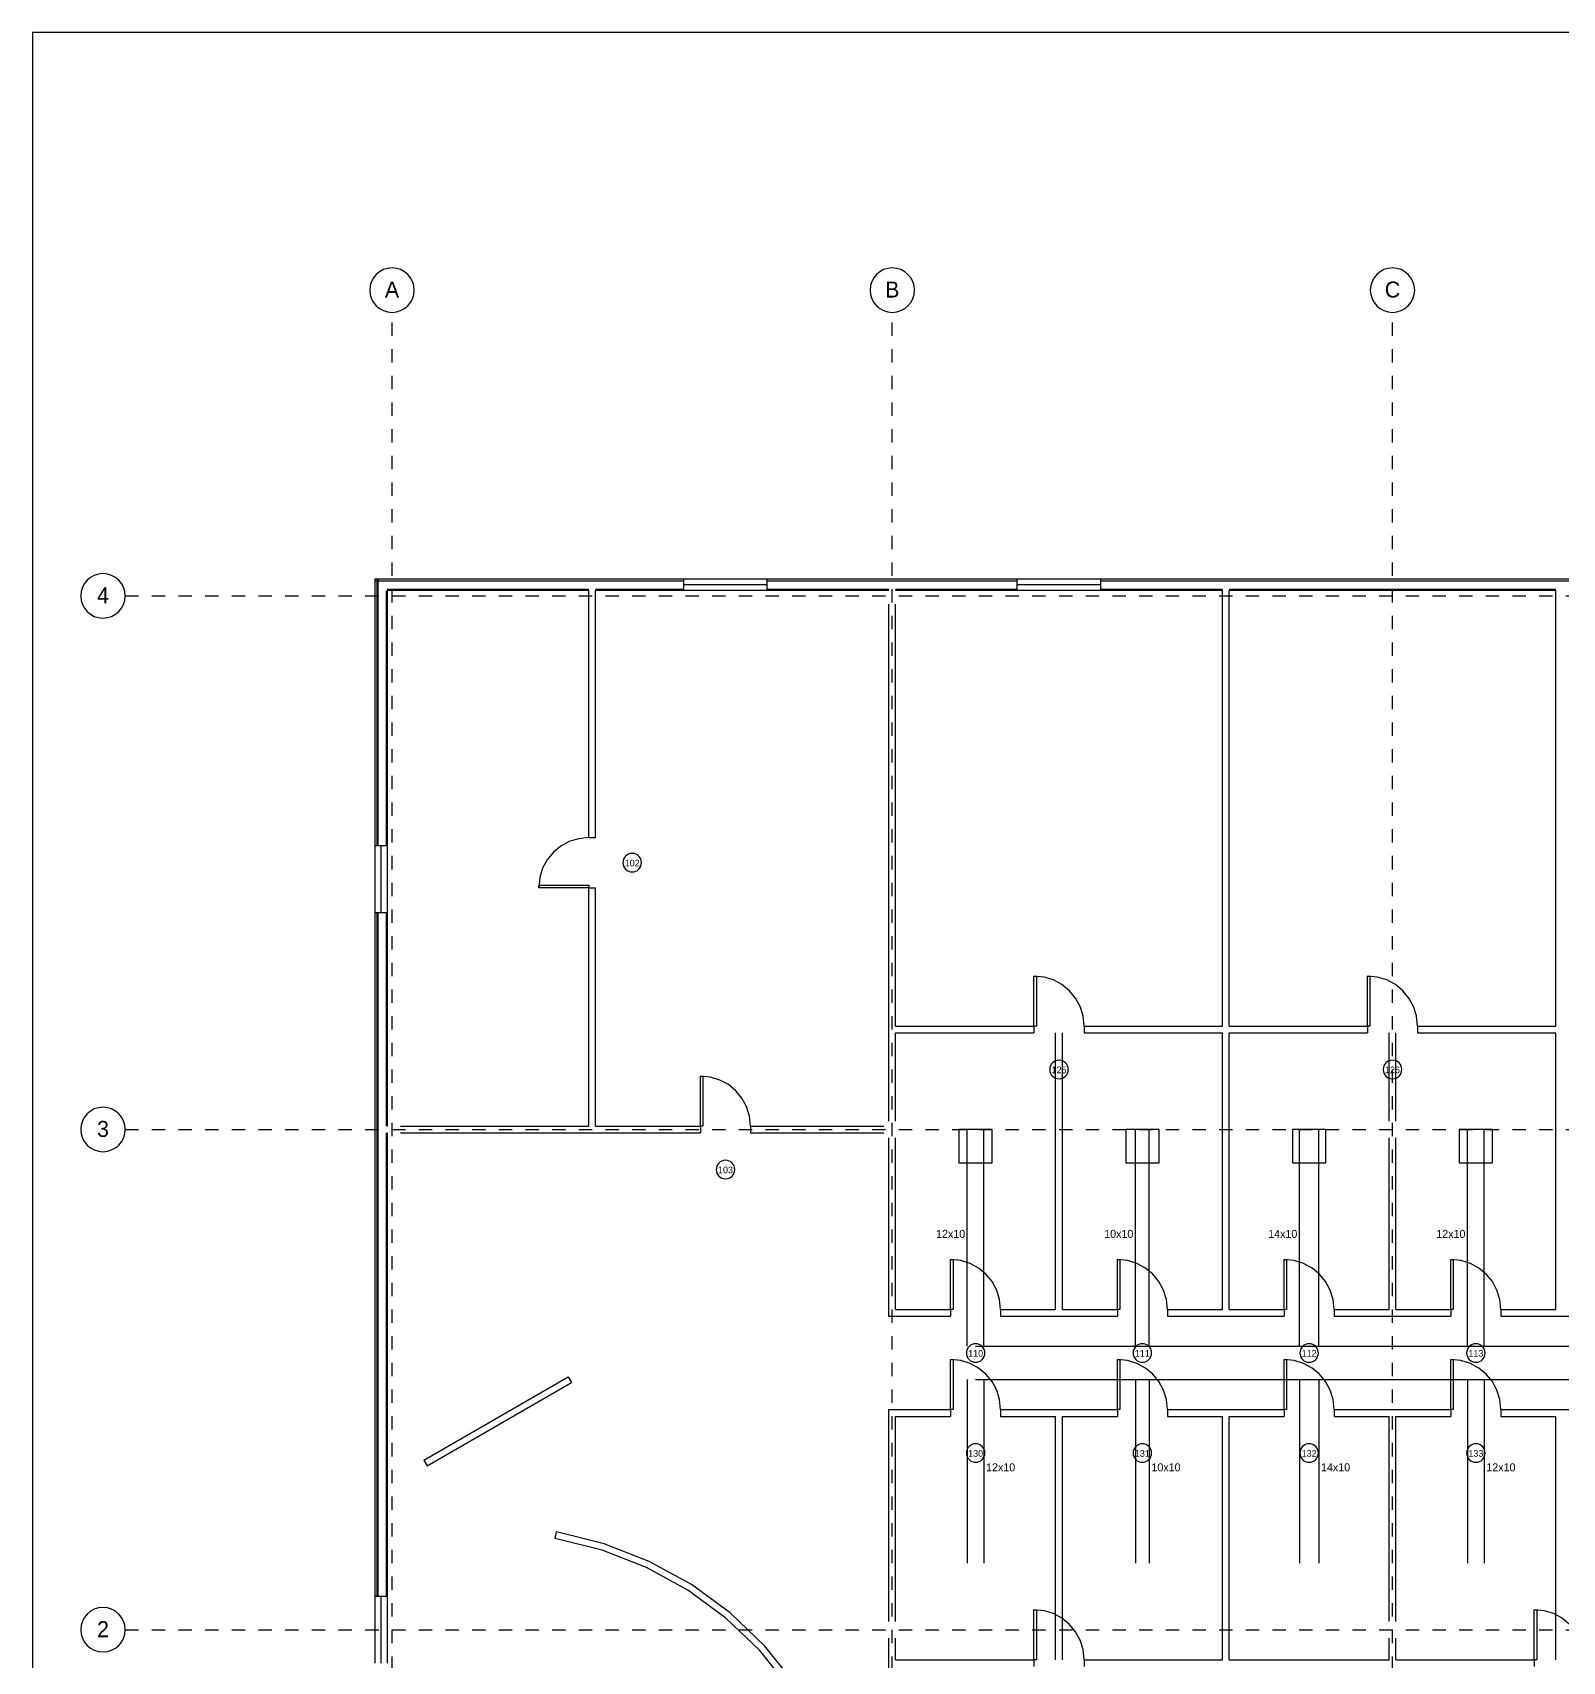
# Model space of a CAD drawing. Header units: inches. Extents: x 0.5 to 35.5, y 0.5 to 23.5.
# Drawn here: x 0.5 to 11.97, y 11.29 to 23.5 of the extents above; entities that cross this region are included whole.
import ezdxf
from ezdxf.enums import TextEntityAlignment as Align

# ---------------------------------------------------------------- set-up
doc = ezdxf.new("R2010")
doc.units = ezdxf.units.IN
doc.linetypes.add('DASHED', pattern=[0.125, 0.0833, -0.0417])
for name, color, linetype in [('A-ANNO-SYMB', 5, 'CONTINUOUS'), ('A-DOOR', 4, 'CONTINUOUS'), ('A-GLAZ', 3, 'CONTINUOUS'), ('A-WALL', 2, 'CONTINUOUS'), ('G-ANNO-TTLB', 4, 'CONTINUOUS'), ('M-ANNO', 1, 'CONTINUOUS'), ('M-DIFF', 2, 'CONTINUOUS'), ('M-DUCT', 7, 'CONTINUOUS'), ('S-GRID', 1, 'CONTINUOUS')]:
    doc.layers.add(name, color=color, linetype=linetype)

msp = doc.modelspace()

# ---------------------------------------------------------------- linework, layer by layer
at = {"layer": 'A-ANNO-SYMB'}
for p, q in [((4.9678, 17.34176), (4.95601, 17.33536)), ((4.98084, 17.34581), (4.9678, 17.34176)), ((4.99484, 17.34722), (4.98084, 17.34581)), ((5.00883, 17.34581), (4.99484, 17.34722)), ((5.02187, 17.34176), (5.00883, 17.34581)), ((5.03366, 17.33536), (5.02187, 17.34176)), ((4.9268, 17.29177), (4.92539, 17.27778)), ((4.92539, 17.27778), (4.9268, 17.26378)), ((4.93085, 17.30481), (4.9268, 17.29177)), ((4.9268, 17.26378), (4.93085, 17.25075)), ((4.93725, 17.3166), (4.93085, 17.30481)), ((4.93085, 17.25075), (4.93725, 17.23895)), ((4.94573, 17.32688), (4.93725, 17.3166)), ((4.93725, 17.23895), (4.94573, 17.22867)), ((4.95601, 17.33536), (4.94573, 17.32688)), ((4.94573, 17.22867), (4.95601, 17.22019)), ((4.95601, 17.22019), (4.9678, 17.21379)), ((5.02187, 17.21379), (5.03366, 17.22019)), ((5.04394, 17.32688), (5.03366, 17.33536)), ((5.03366, 17.22019), (5.04394, 17.22867)), ((5.05242, 17.3166), (5.04394, 17.32688)), ((5.04394, 17.22867), (5.05242, 17.23895)), ((5.05882, 17.30481), (5.05242, 17.3166)), ((5.05242, 17.23895), (5.05882, 17.25075)), ((5.06287, 17.29177), (5.05882, 17.30481)), ((5.05882, 17.25075), (5.06287, 17.26378)), ((5.06428, 17.27778), (5.06287, 17.29177)), ((5.06287, 17.26378), (5.06428, 17.27778)), ((4.9678, 17.21379), (4.98084, 17.20974)), ((4.98084, 17.20974), (4.99484, 17.20833)), ((4.99484, 17.20833), (5.00883, 17.20974)), ((5.00883, 17.20974), (5.02187, 17.21379)), ((8.13046, 15.75442), (8.12641, 15.74138)), ((8.13686, 15.76621), (8.13046, 15.75442)), ((8.14534, 15.77649), (8.13686, 15.76621)), ((8.15562, 15.78497), (8.14534, 15.77649)), ((8.16741, 15.79137), (8.15562, 15.78497)), ((8.18045, 15.79542), (8.16741, 15.79137)), ((8.19444, 15.79683), (8.18045, 15.79542)), ((8.20844, 15.79542), (8.19444, 15.79683)), ((8.22148, 15.79137), (8.20844, 15.79542)), ((8.23327, 15.78497), (8.22148, 15.79137)), ((8.24355, 15.77649), (8.23327, 15.78497)), ((8.25203, 15.76621), (8.24355, 15.77649)), ((8.25843, 15.75442), (8.25203, 15.76621)), ((8.26248, 15.74138), (8.25843, 15.75442)), ((10.63046, 15.75442), (10.62641, 15.74138)), ((10.63686, 15.76621), (10.63046, 15.75442)), ((10.64534, 15.77649), (10.63686, 15.76621)), ((10.65562, 15.78497), (10.64534, 15.77649)), ((10.66741, 15.79137), (10.65562, 15.78497)), ((10.68045, 15.79542), (10.66741, 15.79137)), ((10.69444, 15.79683), (10.68045, 15.79542)), ((10.70844, 15.79542), (10.69444, 15.79683)), ((10.72148, 15.79137), (10.70844, 15.79542)), ((10.73327, 15.78497), (10.72148, 15.79137)), ((10.74355, 15.77649), (10.73327, 15.78497)), ((10.75203, 15.76621), (10.74355, 15.77649)), ((10.75843, 15.75442), (10.75203, 15.76621)), ((10.76248, 15.74138), (10.75843, 15.75442)), ((8.12641, 15.74138), (8.125, 15.72739)), ((8.125, 15.72739), (8.12641, 15.71339)), ((8.12641, 15.71339), (8.13046, 15.70036)), ((8.13046, 15.70036), (8.13686, 15.68856)), ((8.13686, 15.68856), (8.14534, 15.67828)), ((8.14534, 15.67828), (8.15562, 15.6698)), ((8.15562, 15.6698), (8.16741, 15.6634)), ((8.16741, 15.6634), (8.18045, 15.65935)), ((8.18045, 15.65935), (8.19444, 15.65794)), ((8.19444, 15.65794), (8.20844, 15.65935)), ((8.20844, 15.65935), (8.22148, 15.6634)), ((8.22148, 15.6634), (8.23327, 15.6698)), ((8.23327, 15.6698), (8.24355, 15.67828)), ((8.24355, 15.67828), (8.25203, 15.68856)), ((8.25203, 15.68856), (8.25843, 15.70036)), ((8.25843, 15.70036), (8.26248, 15.71339)), ((8.26389, 15.72739), (8.26248, 15.74138)), ((8.26248, 15.71339), (8.26389, 15.72739)), ((10.62641, 15.74138), (10.625, 15.72739)), ((10.625, 15.72739), (10.62641, 15.71339)), ((10.62641, 15.71339), (10.63046, 15.70036)), ((10.63046, 15.70036), (10.63686, 15.68856)), ((10.63686, 15.68856), (10.64534, 15.67828)), ((10.64534, 15.67828), (10.65562, 15.6698)), ((10.65562, 15.6698), (10.66741, 15.6634)), ((10.66741, 15.6634), (10.68045, 15.65935)), ((10.68045, 15.65935), (10.69444, 15.65794)), ((10.69444, 15.65794), (10.70844, 15.65935)), ((10.70844, 15.65935), (10.72148, 15.6634)), ((10.72148, 15.6634), (10.73327, 15.6698)), ((10.73327, 15.6698), (10.74355, 15.67828)), ((10.74355, 15.67828), (10.75203, 15.68856)), ((10.75203, 15.68856), (10.75843, 15.70036)), ((10.75843, 15.70036), (10.76248, 15.71339)), ((10.76389, 15.72739), (10.76248, 15.74138)), ((10.76248, 15.71339), (10.76389, 15.72739)), ((5.64534, 15.02649), (5.63686, 15.01621)), ((5.65562, 15.03497), (5.64534, 15.02649)), ((5.66741, 15.04137), (5.65562, 15.03497)), ((5.68045, 15.04542), (5.66741, 15.04137)), ((5.69444, 15.04683), (5.68045, 15.04542)), ((5.70844, 15.04542), (5.69444, 15.04683)), ((5.72148, 15.04137), (5.70844, 15.04542)), ((5.73327, 15.03497), (5.72148, 15.04137)), ((5.74355, 15.02649), (5.73327, 15.03497)), ((5.75203, 15.01621), (5.74355, 15.02649)), ((5.62641, 14.99138), (5.625, 14.97739)), ((5.625, 14.97739), (5.62641, 14.96339)), ((5.63046, 15.00442), (5.62641, 14.99138)), ((5.62641, 14.96339), (5.63046, 14.95036)), ((5.63686, 15.01621), (5.63046, 15.00442)), ((5.63046, 14.95036), (5.63686, 14.93856)), ((5.63686, 14.93856), (5.64534, 14.92828)), ((5.64534, 14.92828), (5.65562, 14.9198)), ((5.65562, 14.9198), (5.66741, 14.9134)), ((5.66741, 14.9134), (5.68045, 14.90935)), ((5.68045, 14.90935), (5.69444, 14.90794)), ((5.69444, 14.90794), (5.70844, 14.90935)), ((5.70844, 14.90935), (5.72148, 14.9134)), ((5.72148, 14.9134), (5.73327, 14.9198)), ((5.73327, 14.9198), (5.74355, 14.92828)), ((5.74355, 14.92828), (5.75203, 14.93856)), ((5.75843, 15.00442), (5.75203, 15.01621)), ((5.75203, 14.93856), (5.75843, 14.95036)), ((5.76248, 14.99138), (5.75843, 15.00442)), ((5.75843, 14.95036), (5.76248, 14.96339)), ((5.76389, 14.97739), (5.76248, 14.99138)), ((5.76248, 14.96339), (5.76389, 14.97739)), ((7.50141, 13.61638), (7.5, 13.60239)), ((7.5, 13.60239), (7.50141, 13.58839)), ((7.50546, 13.62942), (7.50141, 13.61638)), ((7.50141, 13.58839), (7.50546, 13.57536)), ((7.51186, 13.64121), (7.50546, 13.62942)), ((7.50546, 13.57536), (7.51186, 13.56356)), ((7.52034, 13.65149), (7.51186, 13.64121)), ((7.51186, 13.56356), (7.52034, 13.55328)), ((7.53062, 13.65997), (7.52034, 13.65149)), ((7.52034, 13.55328), (7.53062, 13.5448)), ((7.54241, 13.66637), (7.53062, 13.65997)), ((7.55545, 13.67042), (7.54241, 13.66637)), ((7.56944, 13.67183), (7.55545, 13.67042)), ((7.58344, 13.67042), (7.56944, 13.67183)), ((7.59648, 13.66637), (7.58344, 13.67042)), ((7.60827, 13.65997), (7.59648, 13.66637)), ((7.61855, 13.65149), (7.60827, 13.65997)), ((7.60827, 13.5448), (7.61855, 13.55328)), ((7.62703, 13.64121), (7.61855, 13.65149)), ((7.61855, 13.55328), (7.62703, 13.56356)), ((7.63343, 13.62942), (7.62703, 13.64121)), ((7.62703, 13.56356), (7.63343, 13.57536)), ((7.63748, 13.61638), (7.63343, 13.62942)), ((7.63343, 13.57536), (7.63748, 13.58839)), ((7.63889, 13.60239), (7.63748, 13.61638)), ((7.63748, 13.58839), (7.63889, 13.60239)), ((8.75141, 13.61638), (8.75, 13.60239)), ((8.75, 13.60239), (8.75141, 13.58839)), ((8.75546, 13.62942), (8.75141, 13.61638)), ((8.75141, 13.58839), (8.75546, 13.57536)), ((8.76186, 13.64121), (8.75546, 13.62942)), ((8.75546, 13.57536), (8.76186, 13.56356)), ((8.77034, 13.65149), (8.76186, 13.64121)), ((8.76186, 13.56356), (8.77034, 13.55328)), ((8.78062, 13.65997), (8.77034, 13.65149)), ((8.77034, 13.55328), (8.78062, 13.5448)), ((8.79241, 13.66637), (8.78062, 13.65997)), ((8.80545, 13.67042), (8.79241, 13.66637)), ((8.81944, 13.67183), (8.80545, 13.67042)), ((8.83344, 13.67042), (8.81944, 13.67183)), ((8.84648, 13.66637), (8.83344, 13.67042)), ((8.85827, 13.65997), (8.84648, 13.66637)), ((8.86855, 13.65149), (8.85827, 13.65997)), ((8.85827, 13.5448), (8.86855, 13.55328)), ((8.87703, 13.64121), (8.86855, 13.65149)), ((8.86855, 13.55328), (8.87703, 13.56356)), ((8.88343, 13.62942), (8.87703, 13.64121)), ((8.87703, 13.56356), (8.88343, 13.57536)), ((8.88748, 13.61638), (8.88343, 13.62942)), ((8.88343, 13.57536), (8.88748, 13.58839)), ((8.88889, 13.60239), (8.88748, 13.61638)), ((8.88748, 13.58839), (8.88889, 13.60239)), ((10.00141, 13.61638), (10, 13.60239)), ((10, 13.60239), (10.00141, 13.58839)), ((10.00546, 13.62942), (10.00141, 13.61638)), ((10.00141, 13.58839), (10.00546, 13.57536)), ((10.01186, 13.64121), (10.00546, 13.62942)), ((10.00546, 13.57536), (10.01186, 13.56356)), ((10.02034, 13.65149), (10.01186, 13.64121)), ((10.01186, 13.56356), (10.02034, 13.55328)), ((10.03062, 13.65997), (10.02034, 13.65149)), ((10.02034, 13.55328), (10.03062, 13.5448)), ((10.04241, 13.66637), (10.03062, 13.65997)), ((10.05545, 13.67042), (10.04241, 13.66637)), ((10.06944, 13.67183), (10.05545, 13.67042)), ((10.08344, 13.67042), (10.06944, 13.67183)), ((10.09648, 13.66637), (10.08344, 13.67042)), ((10.10827, 13.65997), (10.09648, 13.66637)), ((10.11855, 13.65149), (10.10827, 13.65997)), ((10.10827, 13.5448), (10.11855, 13.55328)), ((10.12703, 13.64121), (10.11855, 13.65149)), ((10.11855, 13.55328), (10.12703, 13.56356)), ((10.13343, 13.62942), (10.12703, 13.64121)), ((10.12703, 13.56356), (10.13343, 13.57536)), ((10.13748, 13.61638), (10.13343, 13.62942)), ((10.13343, 13.57536), (10.13748, 13.58839)), ((10.13889, 13.60239), (10.13748, 13.61638)), ((10.13748, 13.58839), (10.13889, 13.60239)), ((11.25141, 13.61638), (11.25, 13.60239)), ((11.25, 13.60239), (11.25141, 13.58839)), ((11.25546, 13.62942), (11.25141, 13.61638)), ((11.25141, 13.58839), (11.25546, 13.57536)), ((11.26186, 13.64121), (11.25546, 13.62942)), ((11.25546, 13.57536), (11.26186, 13.56356)), ((11.27034, 13.65149), (11.26186, 13.64121)), ((11.26186, 13.56356), (11.27034, 13.55328)), ((11.28062, 13.65997), (11.27034, 13.65149)), ((11.27034, 13.55328), (11.28062, 13.5448)), ((11.29241, 13.66637), (11.28062, 13.65997)), ((11.30545, 13.67042), (11.29241, 13.66637)), ((11.31944, 13.67183), (11.30545, 13.67042)), ((11.33344, 13.67042), (11.31944, 13.67183)), ((11.34648, 13.66637), (11.33344, 13.67042)), ((11.35827, 13.65997), (11.34648, 13.66637)), ((11.36855, 13.65149), (11.35827, 13.65997)), ((11.35827, 13.5448), (11.36855, 13.55328)), ((11.37703, 13.64121), (11.36855, 13.65149)), ((11.36855, 13.55328), (11.37703, 13.56356)), ((11.38343, 13.62942), (11.37703, 13.64121)), ((11.37703, 13.56356), (11.38343, 13.57536)), ((11.38748, 13.61638), (11.38343, 13.62942)), ((11.38343, 13.57536), (11.38748, 13.58839)), ((11.38889, 13.60239), (11.38748, 13.61638)), ((11.38748, 13.58839), (11.38889, 13.60239)), ((7.53062, 13.5448), (7.54241, 13.5384)), ((7.54241, 13.5384), (7.55545, 13.53435)), ((7.55545, 13.53435), (7.56944, 13.53294)), ((7.56944, 13.53294), (7.58344, 13.53435)), ((7.58344, 13.53435), (7.59648, 13.5384)), ((7.59648, 13.5384), (7.60827, 13.5448)), ((8.78062, 13.5448), (8.79241, 13.5384)), ((8.79241, 13.5384), (8.80545, 13.53435)), ((8.80545, 13.53435), (8.81944, 13.53294)), ((8.81944, 13.53294), (8.83344, 13.53435)), ((8.83344, 13.53435), (8.84648, 13.5384)), ((8.84648, 13.5384), (8.85827, 13.5448)), ((10.03062, 13.5448), (10.04241, 13.5384)), ((10.04241, 13.5384), (10.05545, 13.53435)), ((10.05545, 13.53435), (10.06944, 13.53294)), ((10.06944, 13.53294), (10.08344, 13.53435)), ((10.08344, 13.53435), (10.09648, 13.5384)), ((10.09648, 13.5384), (10.10827, 13.5448)), ((11.28062, 13.5448), (11.29241, 13.5384)), ((11.29241, 13.5384), (11.30545, 13.53435)), ((11.30545, 13.53435), (11.31944, 13.53294)), ((11.31944, 13.53294), (11.33344, 13.53435)), ((11.33344, 13.53435), (11.34648, 13.5384)), ((11.34648, 13.5384), (11.35827, 13.5448)), ((7.50141, 12.86638), (7.5, 12.85239)), ((7.5, 12.85239), (7.50141, 12.83839)), ((7.50546, 12.87942), (7.50141, 12.86638)), ((7.50141, 12.83839), (7.50546, 12.82536)), ((7.51186, 12.89121), (7.50546, 12.87942)), ((7.50546, 12.82536), (7.51186, 12.81356)), ((7.52034, 12.90149), (7.51186, 12.89121)), ((7.53062, 12.90997), (7.52034, 12.90149)), ((7.54241, 12.91637), (7.53062, 12.90997)), ((7.55545, 12.92042), (7.54241, 12.91637)), ((7.56944, 12.92183), (7.55545, 12.92042)), ((7.58344, 12.92042), (7.56944, 12.92183)), ((7.59648, 12.91637), (7.58344, 12.92042)), ((7.60827, 12.90997), (7.59648, 12.91637)), ((7.61855, 12.90149), (7.60827, 12.90997)), ((7.62703, 12.89121), (7.61855, 12.90149)), ((7.63343, 12.87942), (7.62703, 12.89121)), ((7.62703, 12.81356), (7.63343, 12.82536)), ((7.63748, 12.86638), (7.63343, 12.87942)), ((7.63343, 12.82536), (7.63748, 12.83839)), ((7.63889, 12.85239), (7.63748, 12.86638)), ((7.63748, 12.83839), (7.63889, 12.85239)), ((8.75141, 12.86638), (8.75, 12.85239)), ((8.75, 12.85239), (8.75141, 12.83839)), ((8.75546, 12.87942), (8.75141, 12.86638)), ((8.75141, 12.83839), (8.75546, 12.82536)), ((8.76186, 12.89121), (8.75546, 12.87942)), ((8.75546, 12.82536), (8.76186, 12.81356)), ((8.77034, 12.90149), (8.76186, 12.89121)), ((8.78062, 12.90997), (8.77034, 12.90149)), ((8.79241, 12.91637), (8.78062, 12.90997)), ((8.80545, 12.92042), (8.79241, 12.91637)), ((8.81944, 12.92183), (8.80545, 12.92042)), ((8.83344, 12.92042), (8.81944, 12.92183)), ((8.84648, 12.91637), (8.83344, 12.92042)), ((8.85827, 12.90997), (8.84648, 12.91637)), ((8.86855, 12.90149), (8.85827, 12.90997)), ((8.87703, 12.89121), (8.86855, 12.90149)), ((8.88343, 12.87942), (8.87703, 12.89121)), ((8.87703, 12.81356), (8.88343, 12.82536)), ((8.88748, 12.86638), (8.88343, 12.87942)), ((8.88343, 12.82536), (8.88748, 12.83839)), ((8.88889, 12.85239), (8.88748, 12.86638)), ((8.88748, 12.83839), (8.88889, 12.85239)), ((10.00141, 12.86638), (10, 12.85239)), ((10, 12.85239), (10.00141, 12.83839)), ((10.00546, 12.87942), (10.00141, 12.86638)), ((10.00141, 12.83839), (10.00546, 12.82536)), ((10.01186, 12.89121), (10.00546, 12.87942)), ((10.00546, 12.82536), (10.01186, 12.81356)), ((10.02034, 12.90149), (10.01186, 12.89121)), ((10.03062, 12.90997), (10.02034, 12.90149)), ((10.04241, 12.91637), (10.03062, 12.90997)), ((10.05545, 12.92042), (10.04241, 12.91637)), ((10.06944, 12.92183), (10.05545, 12.92042)), ((10.08344, 12.92042), (10.06944, 12.92183)), ((10.09648, 12.91637), (10.08344, 12.92042)), ((10.10827, 12.90997), (10.09648, 12.91637)), ((10.11855, 12.90149), (10.10827, 12.90997)), ((10.12703, 12.89121), (10.11855, 12.90149)), ((10.13343, 12.87942), (10.12703, 12.89121)), ((10.12703, 12.81356), (10.13343, 12.82536)), ((10.13748, 12.86638), (10.13343, 12.87942)), ((10.13343, 12.82536), (10.13748, 12.83839)), ((10.13889, 12.85239), (10.13748, 12.86638)), ((10.13748, 12.83839), (10.13889, 12.85239)), ((11.25141, 12.86638), (11.25, 12.85239)), ((11.25, 12.85239), (11.25141, 12.83839)), ((11.25546, 12.87942), (11.25141, 12.86638)), ((11.25141, 12.83839), (11.25546, 12.82536)), ((11.26186, 12.89121), (11.25546, 12.87942)), ((11.25546, 12.82536), (11.26186, 12.81356)), ((11.27034, 12.90149), (11.26186, 12.89121)), ((11.28062, 12.90997), (11.27034, 12.90149)), ((11.29241, 12.91637), (11.28062, 12.90997)), ((11.30545, 12.92042), (11.29241, 12.91637)), ((11.31944, 12.92183), (11.30545, 12.92042)), ((11.33344, 12.92042), (11.31944, 12.92183)), ((11.34648, 12.91637), (11.33344, 12.92042)), ((11.35827, 12.90997), (11.34648, 12.91637)), ((11.36855, 12.90149), (11.35827, 12.90997)), ((11.37703, 12.89121), (11.36855, 12.90149)), ((11.38343, 12.87942), (11.37703, 12.89121)), ((11.37703, 12.81356), (11.38343, 12.82536)), ((11.38748, 12.86638), (11.38343, 12.87942)), ((11.38343, 12.82536), (11.38748, 12.83839)), ((11.38889, 12.85239), (11.38748, 12.86638)), ((11.38748, 12.83839), (11.38889, 12.85239)), ((7.51186, 12.81356), (7.52034, 12.80328)), ((7.52034, 12.80328), (7.53062, 12.7948)), ((7.53062, 12.7948), (7.54241, 12.7884)), ((7.54241, 12.7884), (7.55545, 12.78435)), ((7.55545, 12.78435), (7.56944, 12.78294)), ((7.56944, 12.78294), (7.58344, 12.78435)), ((7.58344, 12.78435), (7.59648, 12.7884)), ((7.59648, 12.7884), (7.60827, 12.7948)), ((7.60827, 12.7948), (7.61855, 12.80328)), ((7.61855, 12.80328), (7.62703, 12.81356)), ((8.76186, 12.81356), (8.77034, 12.80328)), ((8.77034, 12.80328), (8.78062, 12.7948)), ((8.78062, 12.7948), (8.79241, 12.7884)), ((8.79241, 12.7884), (8.80545, 12.78435)), ((8.80545, 12.78435), (8.81944, 12.78294)), ((8.81944, 12.78294), (8.83344, 12.78435)), ((8.83344, 12.78435), (8.84648, 12.7884)), ((8.84648, 12.7884), (8.85827, 12.7948)), ((8.85827, 12.7948), (8.86855, 12.80328)), ((8.86855, 12.80328), (8.87703, 12.81356)), ((10.01186, 12.81356), (10.02034, 12.80328)), ((10.02034, 12.80328), (10.03062, 12.7948)), ((10.03062, 12.7948), (10.04241, 12.7884)), ((10.04241, 12.7884), (10.05545, 12.78435)), ((10.05545, 12.78435), (10.06944, 12.78294)), ((10.06944, 12.78294), (10.08344, 12.78435)), ((10.08344, 12.78435), (10.09648, 12.7884)), ((10.09648, 12.7884), (10.10827, 12.7948)), ((10.10827, 12.7948), (10.11855, 12.80328)), ((10.11855, 12.80328), (10.12703, 12.81356)), ((11.26186, 12.81356), (11.27034, 12.80328)), ((11.27034, 12.80328), (11.28062, 12.7948)), ((11.28062, 12.7948), (11.29241, 12.7884)), ((11.29241, 12.7884), (11.30545, 12.78435)), ((11.30545, 12.78435), (11.31944, 12.78294)), ((11.31944, 12.78294), (11.33344, 12.78435)), ((11.33344, 12.78435), (11.34648, 12.7884)), ((11.34648, 12.7884), (11.35827, 12.7948)), ((11.35827, 12.7948), (11.36855, 12.80328)), ((11.36855, 12.80328), (11.37703, 12.81356))]:
    msp.add_line(p, q, dxfattribs=at)
at = {"layer": 'A-DOOR'}
for p, q in [((4.66905, 17.46528), (4.59348, 17.45766)), ((4.40389, 17.35544), (4.3581, 17.29994)), ((4.45939, 17.40123), (4.40389, 17.35544)), ((4.52309, 17.43581), (4.45939, 17.40123)), ((4.59348, 17.45766), (4.52309, 17.43581)), ((4.32352, 17.23624), (4.30167, 17.16585)), ((4.3581, 17.29994), (4.32352, 17.23624)), ((4.30167, 17.16585), (4.29405, 17.09028)), ((4.29405, 17.09028), (4.29405, 17.10851)), ((4.29405, 17.10851), (4.66905, 17.10851)), ((4.66905, 17.10851), (4.66905, 17.09028)), ((4.66905, 17.09028), (4.29405, 17.09028)), ((8.00694, 16.05317), (8.00694, 16.42817)), ((8.00694, 16.42817), (8.02517, 16.42817)), ((8.08252, 16.42055), (8.00694, 16.42817)), ((8.02517, 16.42817), (8.02517, 16.05317)), ((8.15291, 16.3987), (8.08252, 16.42055)), ((8.21661, 16.36412), (8.15291, 16.3987)), ((8.27211, 16.31833), (8.21661, 16.36412)), ((10.50694, 16.05317), (10.50694, 16.42817)), ((10.50694, 16.42817), (10.52517, 16.42817)), ((10.58252, 16.42055), (10.50694, 16.42817)), ((10.52517, 16.42817), (10.52517, 16.05317)), ((10.65291, 16.3987), (10.58252, 16.42055)), ((10.71661, 16.36412), (10.65291, 16.3987)), ((10.77211, 16.31833), (10.71661, 16.36412)), ((8.3179, 16.26283), (8.27211, 16.31833)), ((8.35248, 16.19914), (8.3179, 16.26283)), ((10.8179, 16.26283), (10.77211, 16.31833)), ((10.85248, 16.19914), (10.8179, 16.26283)), ((8.37433, 16.12874), (8.35248, 16.19914)), ((8.38194, 16.05317), (8.37433, 16.12874)), ((10.87433, 16.12874), (10.85248, 16.19914)), ((10.88194, 16.05317), (10.87433, 16.12874)), ((8.02517, 16.05317), (8.00694, 16.05317)), ((10.52517, 16.05317), (10.50694, 16.05317)), ((5.50694, 15.30317), (5.50694, 15.67817)), ((5.50694, 15.67817), (5.52517, 15.67817)), ((5.58252, 15.67055), (5.50694, 15.67817)), ((5.52517, 15.67817), (5.52517, 15.30317)), ((5.65291, 15.6487), (5.58252, 15.67055)), ((5.71661, 15.61412), (5.65291, 15.6487)), ((5.77211, 15.56833), (5.71661, 15.61412)), ((5.8179, 15.51283), (5.77211, 15.56833)), ((5.85248, 15.44914), (5.8179, 15.51283)), ((5.87433, 15.37874), (5.85248, 15.44914)), ((5.52517, 15.30317), (5.50694, 15.30317)), ((5.88194, 15.30317), (5.87433, 15.37874)), ((7.38194, 13.92817), (7.38194, 14.30317)), ((7.38194, 14.30317), (7.40017, 14.30317)), ((7.45752, 14.29555), (7.38194, 14.30317)), ((7.40017, 14.30317), (7.40017, 13.92817)), ((7.52791, 14.2737), (7.45752, 14.29555)), ((8.63194, 13.92817), (8.63194, 14.30317)), ((8.63194, 14.30317), (8.65017, 14.30317)), ((8.70752, 14.29555), (8.63194, 14.30317)), ((8.65017, 14.30317), (8.65017, 13.92817)), ((8.77791, 14.2737), (8.70752, 14.29555)), ((9.88194, 13.92817), (9.88194, 14.30317)), ((9.88194, 14.30317), (9.90017, 14.30317)), ((9.95752, 14.29555), (9.88194, 14.30317)), ((9.90017, 14.30317), (9.90017, 13.92817)), ((10.02791, 14.2737), (9.95752, 14.29555)), ((11.13194, 13.92817), (11.13194, 14.30317)), ((11.13194, 14.30317), (11.15017, 14.30317)), ((11.20752, 14.29555), (11.13194, 14.30317)), ((11.15017, 14.30317), (11.15017, 13.92817)), ((11.27791, 14.2737), (11.20752, 14.29555)), ((7.59161, 14.23912), (7.52791, 14.2737)), ((7.64711, 14.19333), (7.59161, 14.23912)), ((7.6929, 14.13783), (7.64711, 14.19333)), ((8.84161, 14.23912), (8.77791, 14.2737)), ((8.89711, 14.19333), (8.84161, 14.23912)), ((8.9429, 14.13783), (8.89711, 14.19333)), ((10.09161, 14.23912), (10.02791, 14.2737)), ((10.14711, 14.19333), (10.09161, 14.23912)), ((10.1929, 14.13783), (10.14711, 14.19333)), ((11.34161, 14.23912), (11.27791, 14.2737)), ((11.39711, 14.19333), (11.34161, 14.23912)), ((11.4429, 14.13783), (11.39711, 14.19333)), ((7.72748, 14.07414), (7.6929, 14.13783)), ((7.74933, 14.00374), (7.72748, 14.07414)), ((8.97748, 14.07414), (8.9429, 14.13783)), ((8.99933, 14.00374), (8.97748, 14.07414)), ((10.22748, 14.07414), (10.1929, 14.13783)), ((10.24933, 14.00374), (10.22748, 14.07414)), ((11.47748, 14.07414), (11.4429, 14.13783)), ((11.49933, 14.00374), (11.47748, 14.07414)), ((7.40017, 13.92817), (7.38194, 13.92817)), ((7.75694, 13.92817), (7.74933, 14.00374)), ((8.65017, 13.92817), (8.63194, 13.92817)), ((9.00694, 13.92817), (8.99933, 14.00374)), ((9.90017, 13.92817), (9.88194, 13.92817)), ((10.25694, 13.92817), (10.24933, 14.00374)), ((11.15017, 13.92817), (11.13194, 13.92817)), ((11.50694, 13.92817), (11.49933, 14.00374)), ((7.38194, 13.17817), (7.38194, 13.55317)), ((7.38194, 13.55317), (7.40017, 13.55317)), ((7.45752, 13.54555), (7.38194, 13.55317)), ((7.40017, 13.55317), (7.40017, 13.17817)), ((8.63194, 13.17817), (8.63194, 13.55317)), ((8.63194, 13.55317), (8.65017, 13.55317)), ((8.70752, 13.54555), (8.63194, 13.55317)), ((8.65017, 13.55317), (8.65017, 13.17817)), ((9.88194, 13.17817), (9.88194, 13.55317)), ((9.88194, 13.55317), (9.90017, 13.55317)), ((9.95752, 13.54555), (9.88194, 13.55317)), ((9.90017, 13.55317), (9.90017, 13.17817)), ((11.13194, 13.17817), (11.13194, 13.55317)), ((11.13194, 13.55317), (11.15017, 13.55317)), ((11.20752, 13.54555), (11.13194, 13.55317)), ((11.15017, 13.55317), (11.15017, 13.17817)), ((7.52791, 13.5237), (7.45752, 13.54555)), ((7.59161, 13.48912), (7.52791, 13.5237)), ((7.64711, 13.44333), (7.59161, 13.48912)), ((7.6929, 13.38783), (7.64711, 13.44333)), ((8.77791, 13.5237), (8.70752, 13.54555)), ((8.84161, 13.48912), (8.77791, 13.5237)), ((8.89711, 13.44333), (8.84161, 13.48912)), ((8.9429, 13.38783), (8.89711, 13.44333)), ((10.02791, 13.5237), (9.95752, 13.54555)), ((10.09161, 13.48912), (10.02791, 13.5237)), ((10.14711, 13.44333), (10.09161, 13.48912)), ((10.1929, 13.38783), (10.14711, 13.44333)), ((11.27791, 13.5237), (11.20752, 13.54555)), ((11.34161, 13.48912), (11.27791, 13.5237)), ((11.39711, 13.44333), (11.34161, 13.48912)), ((11.4429, 13.38783), (11.39711, 13.44333)), ((7.72748, 13.32414), (7.6929, 13.38783)), ((7.74933, 13.25374), (7.72748, 13.32414)), ((8.97748, 13.32414), (8.9429, 13.38783)), ((8.99933, 13.25374), (8.97748, 13.32414)), ((10.22748, 13.32414), (10.1929, 13.38783)), ((10.24933, 13.25374), (10.22748, 13.32414)), ((11.47748, 13.32414), (11.4429, 13.38783)), ((11.49933, 13.25374), (11.47748, 13.32414)), ((7.75694, 13.17817), (7.74933, 13.25374)), ((9.00694, 13.17817), (8.99933, 13.25374)), ((10.25694, 13.17817), (10.24933, 13.25374)), ((11.50694, 13.17817), (11.49933, 13.25374)), ((7.40017, 13.17817), (7.38194, 13.17817)), ((8.65017, 13.17817), (8.63194, 13.17817)), ((9.90017, 13.17817), (9.88194, 13.17817)), ((11.15017, 13.17817), (11.13194, 13.17817)), ((8.00694, 11.30317), (8.00694, 11.67817)), ((8.00694, 11.67817), (8.02517, 11.67817)), ((8.08252, 11.67055), (8.00694, 11.67817)), ((8.02517, 11.67817), (8.02517, 11.30317)), ((8.15291, 11.6487), (8.08252, 11.67055)), ((8.21661, 11.61412), (8.15291, 11.6487)), ((8.27211, 11.56833), (8.21661, 11.61412)), ((11.75694, 11.30317), (11.75694, 11.67817)), ((11.75694, 11.67817), (11.77517, 11.67817)), ((11.83252, 11.67055), (11.75694, 11.67817)), ((11.77517, 11.67817), (11.77517, 11.30317)), ((11.90291, 11.6487), (11.83252, 11.67055)), ((11.96661, 11.61412), (11.90291, 11.6487)), ((12.02211, 11.56833), (11.96661, 11.61412)), ((8.3179, 11.51283), (8.27211, 11.56833)), ((8.35248, 11.44914), (8.3179, 11.51283)), ((8.37433, 11.37874), (8.35248, 11.44914)), ((8.38194, 11.30317), (8.37433, 11.37874)), ((8.02517, 11.30317), (8.00694, 11.30317)), ((11.77517, 11.30317), (11.75694, 11.30317))]:
    msp.add_line(p, q, dxfattribs=at)
at = {"layer": 'A-GLAZ'}
for p, q in [((6.00694, 19.40343), (5.38194, 19.40343)), ((6.00694, 19.36111), (5.38194, 19.36111)), ((6.00694, 19.31879), (5.38194, 19.31879)), ((8.50694, 19.40343), (7.88194, 19.40343)), ((8.50694, 19.36111), (7.88194, 19.36111)), ((8.50694, 19.31879), (7.88194, 19.31879)), ((3.06489, 17.40278), (3.06489, 16.90278)), ((3.11111, 17.40278), (3.11111, 16.90278)), ((3.15734, 17.40278), (3.15734, 16.90278)), ((3.06489, 11.77778), (3.06489, 11.27778)), ((3.11111, 11.77778), (3.11111, 11.27778)), ((3.15734, 11.77778), (3.15734, 11.27778))]:
    msp.add_line(p, q, dxfattribs=at)
at = {"layer": 'A-WALL'}
for p, q in [((5.38194, 19.40343), (3.06489, 19.40343)), ((3.06489, 19.40343), (3.06489, 17.40278)), ((5.38194, 19.3878), (3.06489, 19.3878)), ((3.08181, 19.40343), (3.08181, 17.40278)), ((3.08832, 19.40343), (3.08832, 17.40278)), ((3.15082, 19.31879), (3.15082, 17.40278)), ((4.66905, 19.3253), (3.15734, 19.3253)), ((4.66905, 19.31879), (3.15734, 19.31879)), ((3.15734, 19.31879), (3.15734, 17.40278)), ((4.66905, 17.46528), (4.66905, 19.31879)), ((5.38194, 19.3253), (4.71984, 19.3253)), ((5.38194, 19.31879), (4.71984, 19.31879)), ((4.71984, 17.46528), (4.71984, 19.31879)), ((5.38194, 19.31879), (5.38194, 19.40343)), ((7.88194, 19.40343), (6.00694, 19.40343)), ((6.00694, 19.31879), (6.00694, 19.40343)), ((7.88194, 19.3878), (6.00694, 19.3878)), ((6.91905, 19.3253), (6.00694, 19.3253)), ((6.91905, 19.31879), (6.00694, 19.31879)), ((7.88194, 19.3253), (6.96984, 19.3253)), ((7.88194, 19.31879), (6.96984, 19.31879)), ((7.88194, 19.31879), (7.88194, 19.40343)), ((12.88194, 19.40343), (8.50694, 19.40343)), ((8.50694, 19.31879), (8.50694, 19.40343)), ((12.88194, 19.3878), (8.50694, 19.3878)), ((9.41905, 19.3253), (8.50694, 19.3253)), ((9.41905, 19.31879), (8.50694, 19.31879)), ((9.41905, 16.05317), (9.41905, 19.31879)), ((11.91905, 19.3253), (9.46984, 19.3253)), ((11.91905, 19.31879), (9.46984, 19.31879)), ((9.46984, 16.05317), (9.46984, 19.31879)), ((11.91905, 16.05317), (11.91905, 19.31879)), ((6.91905, 15.34028), (6.91905, 19.21528)), ((6.96984, 16.05317), (6.96984, 19.21528)), ((4.66905, 17.46528), (4.71984, 17.46528)), ((3.15734, 17.40278), (3.06489, 17.40278)), ((4.66905, 15.30317), (4.66905, 17.09028)), ((4.66905, 17.09028), (4.71984, 17.09028)), ((4.71984, 15.30317), (4.71984, 17.09028)), ((3.06489, 16.90278), (3.06489, 11.77778)), ((3.15734, 16.90278), (3.06489, 16.90278)), ((3.08181, 16.90278), (3.08181, 11.77778)), ((3.08832, 16.90278), (3.08832, 11.77778)), ((3.15082, 16.90278), (3.15082, 15.30317)), ((3.15734, 16.90278), (3.15734, 15.30317)), ((6.96984, 16.05317), (8.00694, 16.05317)), ((6.96984, 15.34028), (6.96984, 16.00239)), ((6.96984, 16.00239), (8.00694, 16.00239)), ((8.00694, 16.05317), (8.00694, 16.00239)), ((8.16905, 13.92817), (8.16905, 16.00239)), ((8.21984, 13.92817), (8.21984, 16.00239)), ((8.38194, 16.05317), (9.41905, 16.05317)), ((8.38194, 16.05317), (8.38194, 16.00239)), ((8.38194, 16.00239), (9.41905, 16.00239)), ((9.41905, 13.92817), (9.41905, 16.00239)), ((9.46984, 16.05317), (10.50694, 16.05317)), ((9.46984, 16.00239), (10.50694, 16.00239)), ((9.46984, 13.92817), (9.46984, 16.00239)), ((10.50694, 16.05317), (10.50694, 16.00239)), ((10.66905, 15.34028), (10.66905, 16.00239)), ((10.71984, 15.34028), (10.71984, 16.00239)), ((10.88194, 16.05317), (11.91905, 16.05317)), ((10.88194, 16.05317), (10.88194, 16.00239)), ((10.88194, 16.00239), (11.91905, 16.00239)), ((11.91905, 13.92817), (11.91905, 16.00239)), ((3.25694, 15.30317), (4.66905, 15.30317)), ((4.71984, 15.30317), (5.50694, 15.30317)), ((5.50694, 15.30317), (5.50694, 15.25239)), ((5.88194, 15.30317), (6.88194, 15.30317)), ((5.88194, 15.30317), (5.88194, 15.25239)), ((3.15082, 15.25239), (3.15082, 11.77778)), ((3.15734, 15.25239), (3.15734, 11.77778)), ((3.25694, 15.25239), (5.50694, 15.25239)), ((5.88194, 15.25239), (6.88194, 15.25239)), ((6.91905, 13.87739), (6.91905, 15.21528)), ((6.96984, 13.92817), (6.96984, 15.21528)), ((10.66905, 13.92817), (10.66905, 15.21528)), ((10.71984, 13.92817), (10.71984, 15.21528)), ((6.96984, 13.92817), (7.38194, 13.92817)), ((7.38194, 13.92817), (7.38194, 13.87739)), ((7.75694, 13.92817), (8.16905, 13.92817)), ((7.75694, 13.92817), (7.75694, 13.87739)), ((8.21984, 13.92817), (8.63194, 13.92817)), ((8.63194, 13.92817), (8.63194, 13.87739)), ((9.00694, 13.92817), (9.41905, 13.92817)), ((9.00694, 13.92817), (9.00694, 13.87739)), ((9.46984, 13.92817), (9.88194, 13.92817)), ((9.88194, 13.92817), (9.88194, 13.87739)), ((10.25694, 13.92817), (10.66905, 13.92817)), ((10.25694, 13.92817), (10.25694, 13.87739)), ((10.71984, 13.92817), (11.13194, 13.92817)), ((11.13194, 13.92817), (11.13194, 13.87739)), ((11.50694, 13.92817), (11.91905, 13.92817)), ((11.50694, 13.92817), (11.50694, 13.87739)), ((6.91905, 13.87739), (7.38194, 13.87739)), ((7.75694, 13.87739), (8.63194, 13.87739)), ((9.00694, 13.87739), (9.88194, 13.87739)), ((10.25694, 13.87739), (11.13194, 13.87739)), ((11.50694, 13.87739), (12.38194, 13.87739)), ((3.43175, 12.79977), (4.51428, 13.42477)), ((3.45714, 12.75579), (4.53967, 13.38079)), ((4.51428, 13.42477), (4.53967, 13.38079)), ((6.91905, 13.17817), (7.38194, 13.17817)), ((6.91905, 11.59028), (6.91905, 13.17817)), ((6.96984, 13.12739), (7.38194, 13.12739)), ((6.96984, 11.59028), (6.96984, 13.12739)), ((7.38194, 13.17817), (7.38194, 13.12739)), ((7.75694, 13.17817), (8.63194, 13.17817)), ((7.75694, 13.17817), (7.75694, 13.12739)), ((7.75694, 13.12739), (8.16905, 13.12739)), ((8.16905, 11.30317), (8.16905, 13.12739)), ((8.21984, 13.12739), (8.63194, 13.12739)), ((8.21984, 11.30317), (8.21984, 13.12739)), ((8.63194, 13.17817), (8.63194, 13.12739)), ((9.00694, 13.17817), (9.88194, 13.17817)), ((9.00694, 13.17817), (9.00694, 13.12739)), ((9.00694, 13.12739), (9.41905, 13.12739)), ((9.41905, 11.30317), (9.41905, 13.12739)), ((9.46984, 13.12739), (9.88194, 13.12739)), ((9.46984, 11.30317), (9.46984, 13.12739)), ((9.88194, 13.17817), (9.88194, 13.12739)), ((10.25694, 13.17817), (11.13194, 13.17817)), ((10.25694, 13.17817), (10.25694, 13.12739)), ((10.25694, 13.12739), (10.66905, 13.12739)), ((10.66905, 11.59028), (10.66905, 13.12739)), ((10.71984, 13.12739), (11.13194, 13.12739)), ((10.71984, 11.59028), (10.71984, 13.12739)), ((11.13194, 13.17817), (11.13194, 13.12739)), ((11.50694, 13.17817), (12.38194, 13.17817)), ((11.50694, 13.17817), (11.50694, 13.12739)), ((11.50694, 13.12739), (11.91905, 13.12739)), ((11.91905, 11.30317), (11.91905, 13.12739)), ((3.43175, 12.79977), (3.45714, 12.75579)), ((4.41757, 12.21099), (4.42639, 12.261)), ((4.76882, 12.12473), (4.41757, 12.21099)), ((4.78419, 12.17313), (4.42639, 12.261)), ((5.10129, 11.99467), (4.76882, 12.12473)), ((5.12285, 12.04065), (4.78419, 12.17313)), ((5.41145, 11.82376), (5.10129, 11.99467)), ((5.43879, 11.86655), (5.12285, 12.04065)), ((5.72843, 11.65385), (5.43879, 11.86655)), ((3.15734, 11.77778), (3.06489, 11.77778)), ((5.69579, 11.61495), (5.41145, 11.82376)), ((5.9508, 11.37119), (5.69579, 11.61495)), ((5.9882, 11.40554), (5.72843, 11.65385)), ((6.17297, 11.09542), (5.9508, 11.37119)), ((6.21451, 11.12464), (5.9882, 11.40554)), ((6.91905, 7.84028), (6.91905, 11.46528)), ((6.96984, 11.30317), (6.96984, 11.46528)), ((10.66905, 11.30317), (10.66905, 11.46528)), ((10.71984, 11.30317), (10.71984, 11.46528)), ((6.96984, 11.30317), (8.00694, 11.30317)), ((8.00694, 11.30317), (8.00694, 11.25239)), ((8.38194, 11.30317), (9.41905, 11.30317)), ((8.38194, 11.30317), (8.38194, 11.25239)), ((9.46984, 11.30317), (10.66905, 11.30317)), ((10.71984, 11.30317), (11.75694, 11.30317)), ((11.75694, 11.30317), (11.75694, 11.25239))]:
    msp.add_line(p, q, dxfattribs=at)
at = {"layer": 'G-ANNO-TTLB'}
for p, q in [((35.5, 23.5), (0.5, 23.5)), ((0.5, 23.5), (0.5, 0.5))]:
    msp.add_line(p, q, dxfattribs=at)
at = {"layer": 'M-DIFF'}
for p, q in [((7.69444, 15.27778), (7.44444, 15.27778)), ((7.44444, 15.27778), (7.44444, 15.02778)), ((7.69444, 15.02778), (7.69444, 15.27778)), ((8.94444, 15.27778), (8.69444, 15.27778)), ((8.69444, 15.27778), (8.69444, 15.02778)), ((8.94444, 15.02778), (8.94444, 15.27778)), ((10.19444, 15.27778), (9.94444, 15.27778)), ((9.94444, 15.27778), (9.94444, 15.02778)), ((10.19444, 15.02778), (10.19444, 15.27778)), ((11.44444, 15.27778), (11.19444, 15.27778)), ((11.19444, 15.27778), (11.19444, 15.02778)), ((11.44444, 15.02778), (11.44444, 15.27778)), ((7.44444, 15.02778), (7.69444, 15.02778)), ((8.69444, 15.02778), (8.94444, 15.02778)), ((9.94444, 15.02778), (10.19444, 15.02778)), ((11.19444, 15.02778), (11.44444, 15.02778))]:
    msp.add_line(p, q, dxfattribs=at)
at = {"layer": 'M-DUCT'}
for p, q in [((7.50694, 13.65278), (7.50694, 15.27778)), ((7.63194, 13.65278), (7.63194, 15.27778)), ((8.76736, 13.65278), (8.76736, 15.27778)), ((8.87153, 13.65278), (8.87153, 15.27778)), ((9.99653, 13.65278), (9.99653, 15.27778)), ((10.14236, 13.65278), (10.14236, 15.27778)), ((11.25694, 13.65278), (11.25694, 15.27778)), ((11.38194, 13.65278), (11.38194, 15.27778)), ((7.56944, 13.65278), (25.69444, 13.65278)), ((7.50694, 13.40278), (7.50694, 12.02778)), ((7.56944, 13.40278), (25.69444, 13.40278)), ((7.63194, 13.40278), (7.63194, 12.02778)), ((8.76736, 13.40278), (8.76736, 12.02778)), ((8.87153, 13.40278), (8.87153, 12.02778)), ((9.99653, 13.40278), (9.99653, 12.02778)), ((10.14236, 13.40278), (10.14236, 12.02778)), ((11.25694, 13.40278), (11.25694, 12.02778)), ((11.38194, 13.40278), (11.38194, 12.02778))]:
    msp.add_line(p, q, dxfattribs=at)
at = {"layer": 'S-GRID'}
for p, q in [((3.19444, 21.73611), (3.16086, 21.73273)), ((3.22803, 21.73273), (3.19444, 21.73611)), ((6.94444, 21.73611), (6.91086, 21.73273)), ((6.97803, 21.73273), (6.94444, 21.73611)), ((10.69444, 21.73611), (10.66086, 21.73273)), ((10.72803, 21.73273), (10.69444, 21.73611)), ((3.04088, 21.63432), (3.03116, 21.60303)), ((3.05624, 21.66263), (3.04088, 21.63432)), ((3.07659, 21.6873), (3.05624, 21.66263)), ((3.10126, 21.70765), (3.07659, 21.6873)), ((3.12957, 21.72301), (3.10126, 21.70765)), ((3.16086, 21.73273), (3.12957, 21.72301)), ((3.25932, 21.72301), (3.22803, 21.73273)), ((3.28763, 21.70765), (3.25932, 21.72301)), ((3.3123, 21.6873), (3.28763, 21.70765)), ((3.33265, 21.66263), (3.3123, 21.6873)), ((3.34801, 21.63432), (3.33265, 21.66263)), ((3.35773, 21.60303), (3.34801, 21.63432)), ((6.79088, 21.63432), (6.78116, 21.60303)), ((6.80624, 21.66263), (6.79088, 21.63432)), ((6.82659, 21.6873), (6.80624, 21.66263)), ((6.85126, 21.70765), (6.82659, 21.6873)), ((6.87957, 21.72301), (6.85126, 21.70765)), ((6.91086, 21.73273), (6.87957, 21.72301)), ((7.00932, 21.72301), (6.97803, 21.73273)), ((7.03763, 21.70765), (7.00932, 21.72301)), ((7.0623, 21.6873), (7.03763, 21.70765)), ((7.08265, 21.66263), (7.0623, 21.6873)), ((7.09801, 21.63432), (7.08265, 21.66263)), ((7.10773, 21.60303), (7.09801, 21.63432)), ((10.54088, 21.63432), (10.53116, 21.60303)), ((10.55624, 21.66263), (10.54088, 21.63432)), ((10.57659, 21.6873), (10.55624, 21.66263)), ((10.60126, 21.70765), (10.57659, 21.6873)), ((10.62957, 21.72301), (10.60126, 21.70765)), ((10.66086, 21.73273), (10.62957, 21.72301)), ((10.75932, 21.72301), (10.72803, 21.73273)), ((10.78763, 21.70765), (10.75932, 21.72301)), ((10.8123, 21.6873), (10.78763, 21.70765)), ((10.83265, 21.66263), (10.8123, 21.6873)), ((10.84801, 21.63432), (10.83265, 21.66263)), ((10.85773, 21.60303), (10.84801, 21.63432)), ((3.03116, 21.60303), (3.02778, 21.56944)), ((3.02778, 21.56944), (3.03116, 21.53586)), ((3.03116, 21.53586), (3.04088, 21.50457)), ((3.04088, 21.50457), (3.05624, 21.47626)), ((3.33265, 21.47626), (3.34801, 21.50457)), ((3.34801, 21.50457), (3.35773, 21.53586)), ((3.36111, 21.56944), (3.35773, 21.60303)), ((3.35773, 21.53586), (3.36111, 21.56944)), ((6.78116, 21.60303), (6.77778, 21.56944)), ((6.77778, 21.56944), (6.78116, 21.53586)), ((6.78116, 21.53586), (6.79088, 21.50457)), ((6.79088, 21.50457), (6.80624, 21.47626)), ((7.08265, 21.47626), (7.09801, 21.50457)), ((7.09801, 21.50457), (7.10773, 21.53586)), ((7.11111, 21.56944), (7.10773, 21.60303)), ((7.10773, 21.53586), (7.11111, 21.56944)), ((10.53116, 21.60303), (10.52778, 21.56944)), ((10.52778, 21.56944), (10.53116, 21.53586)), ((10.53116, 21.53586), (10.54088, 21.50457)), ((10.54088, 21.50457), (10.55624, 21.47626)), ((10.83265, 21.47626), (10.84801, 21.50457)), ((10.84801, 21.50457), (10.85773, 21.53586)), ((10.86111, 21.56944), (10.85773, 21.60303)), ((10.85773, 21.53586), (10.86111, 21.56944)), ((3.05624, 21.47626), (3.07659, 21.45159)), ((3.07659, 21.45159), (3.10126, 21.43124)), ((3.10126, 21.43124), (3.12957, 21.41588)), ((3.12957, 21.41588), (3.16086, 21.40616)), ((3.16086, 21.40616), (3.19444, 21.40278)), ((3.19444, 21.40278), (3.22803, 21.40616)), ((3.22803, 21.40616), (3.25932, 21.41588)), ((3.25932, 21.41588), (3.28763, 21.43124)), ((3.28763, 21.43124), (3.3123, 21.45159)), ((3.3123, 21.45159), (3.33265, 21.47626)), ((6.80624, 21.47626), (6.82659, 21.45159)), ((6.82659, 21.45159), (6.85126, 21.43124)), ((6.85126, 21.43124), (6.87957, 21.41588)), ((6.87957, 21.41588), (6.91086, 21.40616)), ((6.91086, 21.40616), (6.94444, 21.40278)), ((6.94444, 21.40278), (6.97803, 21.40616)), ((6.97803, 21.40616), (7.00932, 21.41588)), ((7.00932, 21.41588), (7.03763, 21.43124)), ((7.03763, 21.43124), (7.0623, 21.45159)), ((7.0623, 21.45159), (7.08265, 21.47626)), ((10.55624, 21.47626), (10.57659, 21.45159)), ((10.57659, 21.45159), (10.60126, 21.43124)), ((10.60126, 21.43124), (10.62957, 21.41588)), ((10.62957, 21.41588), (10.66086, 21.40616)), ((10.66086, 21.40616), (10.69444, 21.40278)), ((10.69444, 21.40278), (10.72803, 21.40616)), ((10.72803, 21.40616), (10.75932, 21.41588)), ((10.75932, 21.41588), (10.78763, 21.43124)), ((10.78763, 21.43124), (10.8123, 21.45159)), ((10.8123, 21.45159), (10.83265, 21.47626)), ((0.93459, 19.41598), (0.90993, 19.39563)), ((0.9629, 19.43135), (0.93459, 19.41598)), ((0.99419, 19.44106), (0.9629, 19.43135)), ((1.02778, 19.44444), (0.99419, 19.44106)), ((1.06137, 19.44106), (1.02778, 19.44444)), ((1.09265, 19.43135), (1.06137, 19.44106)), ((1.12096, 19.41598), (1.09265, 19.43135)), ((1.14563, 19.39563), (1.12096, 19.41598)), ((0.8645, 19.31137), (0.86111, 19.27778)), ((0.87421, 19.34265), (0.8645, 19.31137)), ((0.88958, 19.37096), (0.87421, 19.34265)), ((0.90993, 19.39563), (0.88958, 19.37096)), ((1.16598, 19.37096), (1.14563, 19.39563)), ((1.18135, 19.34265), (1.16598, 19.37096)), ((1.19106, 19.31137), (1.18135, 19.34265)), ((1.19444, 19.27778), (1.19106, 19.31137)), ((0.86111, 19.27778), (0.8645, 19.24419)), ((0.8645, 19.24419), (0.87421, 19.2129)), ((0.87421, 19.2129), (0.88958, 19.18459)), ((0.88958, 19.18459), (0.90993, 19.15993)), ((1.14563, 19.15993), (1.16598, 19.18459)), ((1.16598, 19.18459), (1.18135, 19.2129)), ((1.18135, 19.2129), (1.19106, 19.24419)), ((1.19106, 19.24419), (1.19444, 19.27778)), ((0.90993, 19.15993), (0.93459, 19.13958)), ((0.93459, 19.13958), (0.9629, 19.12421)), ((0.9629, 19.12421), (0.99419, 19.1145)), ((0.99419, 19.1145), (1.02778, 19.11111)), ((1.02778, 19.11111), (1.06137, 19.1145)), ((1.06137, 19.1145), (1.09265, 19.12421)), ((1.09265, 19.12421), (1.12096, 19.13958)), ((1.12096, 19.13958), (1.14563, 19.15993)), ((0.90993, 15.39563), (0.88958, 15.37096)), ((0.93459, 15.41598), (0.90993, 15.39563)), ((0.9629, 15.43135), (0.93459, 15.41598)), ((0.99419, 15.44106), (0.9629, 15.43135)), ((1.02778, 15.44444), (0.99419, 15.44106)), ((1.06137, 15.44106), (1.02778, 15.44444)), ((1.09265, 15.43135), (1.06137, 15.44106)), ((1.12096, 15.41598), (1.09265, 15.43135)), ((1.14563, 15.39563), (1.12096, 15.41598)), ((1.16598, 15.37096), (1.14563, 15.39563)), ((0.8645, 15.31137), (0.86111, 15.27778)), ((0.86111, 15.27778), (0.8645, 15.24419)), ((0.87421, 15.34265), (0.8645, 15.31137)), ((0.88958, 15.37096), (0.87421, 15.34265)), ((1.18135, 15.34265), (1.16598, 15.37096)), ((1.19106, 15.31137), (1.18135, 15.34265)), ((1.19444, 15.27778), (1.19106, 15.31137)), ((1.19106, 15.24419), (1.19444, 15.27778)), ((0.8645, 15.24419), (0.87421, 15.2129)), ((0.87421, 15.2129), (0.88958, 15.18459)), ((0.88958, 15.18459), (0.90993, 15.15993)), ((0.90993, 15.15993), (0.93459, 15.13958)), ((1.12096, 15.13958), (1.14563, 15.15993)), ((1.14563, 15.15993), (1.16598, 15.18459)), ((1.16598, 15.18459), (1.18135, 15.2129)), ((1.18135, 15.2129), (1.19106, 15.24419)), ((0.93459, 15.13958), (0.9629, 15.12421)), ((0.9629, 15.12421), (0.99419, 15.1145)), ((0.99419, 15.1145), (1.02778, 15.11111)), ((1.02778, 15.11111), (1.06137, 15.1145)), ((1.06137, 15.1145), (1.09265, 15.12421)), ((1.09265, 15.12421), (1.12096, 15.13958)), ((0.88958, 11.62096), (0.87421, 11.59265)), ((0.90993, 11.64563), (0.88958, 11.62096)), ((0.93459, 11.66598), (0.90993, 11.64563)), ((0.9629, 11.68135), (0.93459, 11.66598)), ((0.99419, 11.69106), (0.9629, 11.68135)), ((1.02778, 11.69444), (0.99419, 11.69106)), ((1.06137, 11.69106), (1.02778, 11.69444)), ((1.09265, 11.68135), (1.06137, 11.69106)), ((1.12096, 11.66598), (1.09265, 11.68135)), ((1.14563, 11.64563), (1.12096, 11.66598)), ((1.16598, 11.62096), (1.14563, 11.64563)), ((1.18135, 11.59265), (1.16598, 11.62096)), ((0.8645, 11.56137), (0.86111, 11.52778)), ((0.86111, 11.52778), (0.8645, 11.49419)), ((0.87421, 11.59265), (0.8645, 11.56137)), ((0.8645, 11.49419), (0.87421, 11.4629)), ((1.19106, 11.56137), (1.18135, 11.59265)), ((1.18135, 11.4629), (1.19106, 11.49419)), ((1.19444, 11.52778), (1.19106, 11.56137)), ((1.19106, 11.49419), (1.19444, 11.52778)), ((0.87421, 11.4629), (0.88958, 11.43459)), ((0.88958, 11.43459), (0.90993, 11.40993)), ((0.90993, 11.40993), (0.93459, 11.38958)), ((0.93459, 11.38958), (0.9629, 11.37421)), ((0.9629, 11.37421), (0.99419, 11.3645)), ((0.99419, 11.3645), (1.02778, 11.36111)), ((1.02778, 11.36111), (1.06137, 11.3645)), ((1.06137, 11.3645), (1.09265, 11.37421)), ((1.09265, 11.37421), (1.12096, 11.38958)), ((1.12096, 11.38958), (1.14563, 11.40993)), ((1.14563, 11.40993), (1.16598, 11.43459)), ((1.16598, 11.43459), (1.18135, 11.4629))]:
    msp.add_line(p, q, dxfattribs=at)
at = {"layer": 'S-GRID', "linetype": 'DASHED'}
for p, q in [((3.19444, 7.02778), (3.19444, 21.40278)), ((6.94444, 7.02778), (6.94444, 21.40278)), ((10.69444, 7.02778), (10.69444, 21.40278)), ((1.19444, 19.27778), (29.94444, 19.27778)), ((1.19444, 15.27778), (29.94444, 15.27778)), ((1.19444, 11.52778), (29.94444, 11.52778))]:
    msp.add_line(p, q, dxfattribs=at)

# ---------------------------------------------------------------- texts
at = {"layer": 'A-ANNO-SYMB'}
for s, p in [('102', (4.99484, 17.25)), ('125', (8.19444, 15.69961)), ('126', (10.69444, 15.69961)), ('103', (5.69444, 14.94961)), ('110', (7.56944, 13.57461)), ('111', (8.81944, 13.57461)), ('112', (10.06944, 13.57461)), ('113', (11.31944, 13.57461)), ('130', (7.56944, 12.82461)), ('131', (8.81944, 12.82461)), ('132', (10.06944, 12.82461)), ('133', (11.31944, 12.82461))]:
    msp.add_text(s, height=0.05, dxfattribs=at).set_placement(p, align=Align.CENTER)
at = {"layer": 'M-ANNO'}
for s, p in [('12x10', (7.38194, 14.46528)), ('10x10', (8.64236, 14.46528)), ('14x10', (9.87153, 14.46528)), ('12x10', (11.13194, 14.46528)), ('12x10', (7.75694, 12.71528)), ('10x10', (8.99653, 12.71528)), ('14x10', (10.26736, 12.71528)), ('12x10', (11.50694, 12.71528))]:
    msp.add_text(s, height=0.06, dxfattribs=at).set_placement(p, align=Align.CENTER)
at = {"layer": 'S-GRID'}
for s, p in [('A', (3.19444, 21.51389)), ('B', (6.94444, 21.51389)), ('C', (10.69444, 21.51389)), ('4', (1.02778, 19.22222)), ('3', (1.02778, 15.22222)), ('2', (1.02778, 11.47222))]:
    msp.add_text(s, height=0.12, dxfattribs=at).set_placement(p, align=Align.CENTER)

doc.saveas('drawing.dxf')
